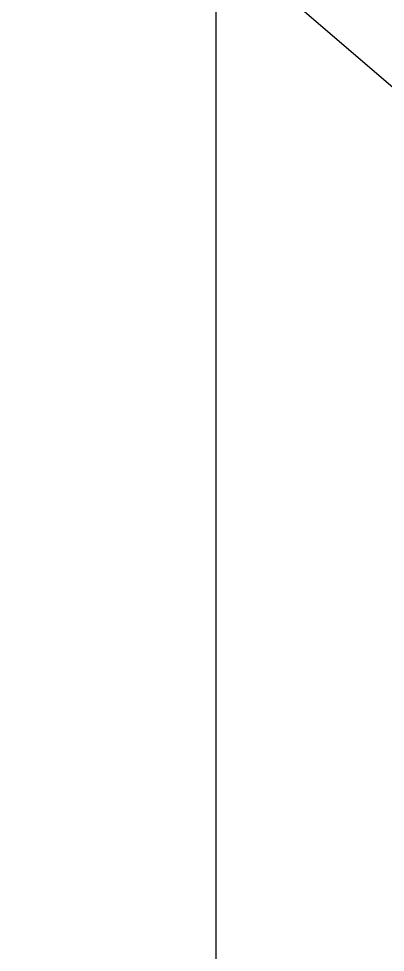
# Model space of a CAD drawing. Header units: millimetres. Extents: x 12351878 to 12381578, y 696206 to 738256.
# Drawn here: x 12357209 to 12357442, y 713787 to 714382 of the extents above; entities that cross this region are included whole.
import ezdxf

# ---------------------------------------------------------------- set-up
doc = ezdxf.new("R2010")
doc.units = ezdxf.units.MM
doc.header["$LTSCALE"] = 1000
for name, color, linetype in [('DIM_LEAD', 3, 'Continuous'), ('GZDI-J建筑-立面-后可见线', 252, 'Continuous'), ('SYMBOL', 7, 'Continuous')]:
    doc.layers.add(name, color=color, linetype=linetype)

# ---------------------------------------------------------------- blocks, each defined once
blk = doc.blocks.new('bnc01')
at = {"layer": 'GZDI-J建筑-立面-后可见线'}
blk.add_line((3737.000006243587, 2705.854585408233, -1.411681554184574e-08), (3736.999944936484, -4.621688276529312e-08, 6.41753533369835e-08), dxfattribs=at)

msp = doc.modelspace()

# ---------------------------------------------------------------- linework, layer by layer
at = {"layer": 'DIM_LEAD'}
msp.add_line((12357209, 714543), (12357968.5, 713891.5), dxfattribs=at)

# ---------------------------------------------------------------- block references
at = {"layer": 'SYMBOL'}
msp.add_blockref('bnc01', (12353597.50000522, 712572.9283430666), dxfattribs=at)

doc.saveas('drawing.dxf')
